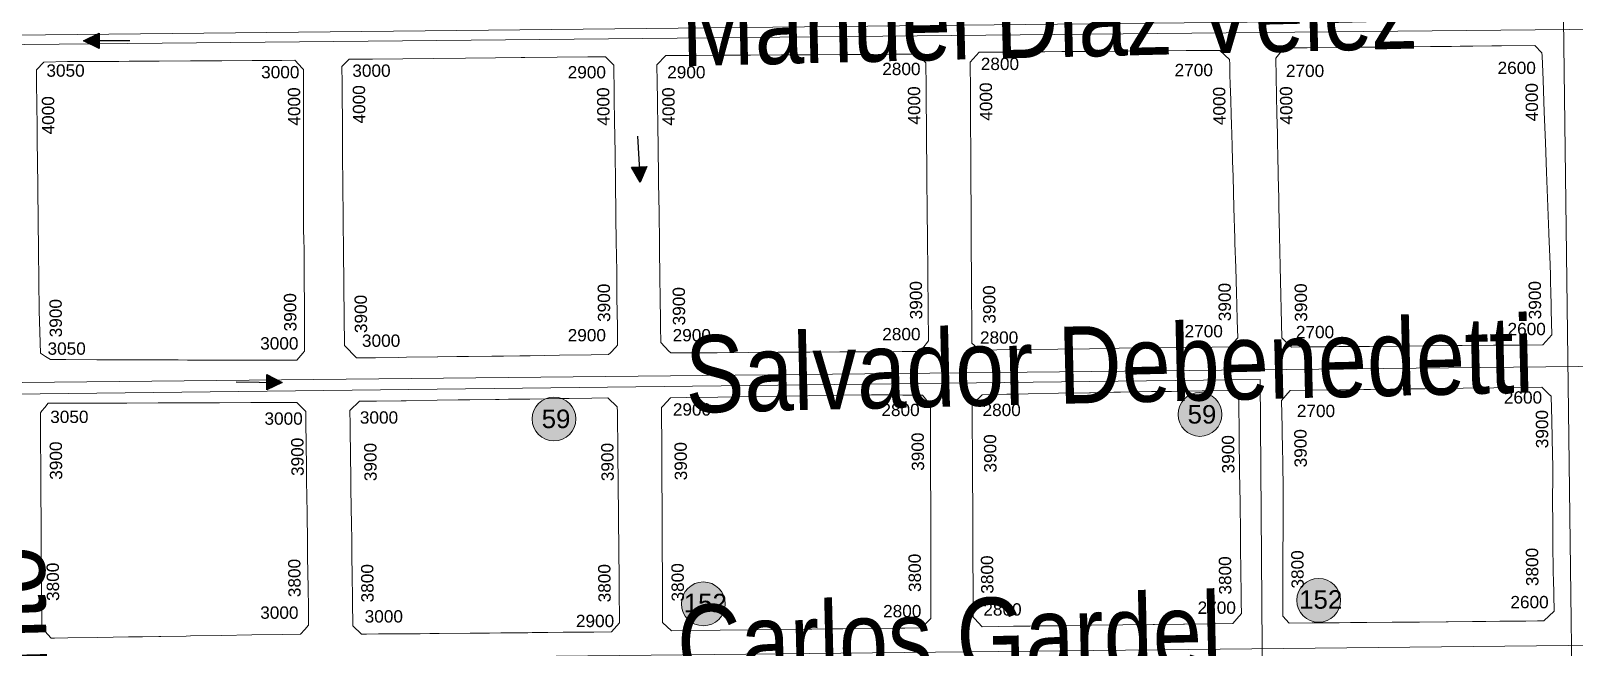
# Model space of a CAD drawing. Header units: millimetres. Extents: x 11558 to 23675, y 49449 to 61482.
# Drawn here: x 18249 to 18750, y 57783 to 57983 of the extents above; entities that cross this region are included whole.
import ezdxf

# ---------------------------------------------------------------- set-up
doc = ezdxf.new("R2010")
doc.units = ezdxf.units.MM
for name, color, linetype in [('0. plano base - nombres calles', 22, 'Continuous'), ('0. Plano Base - PLANO', 254, 'Continuous'), ('0. Plano base - sentido calles', 253, 'Continuous'), ('7. puesta en valor CC la lucila', 212, 'Continuous'), ('numeración', 7, 'Continuous')]:
    doc.layers.add(name, color=color, linetype=linetype)
for name, color, linetype, true_color in [('Linea 152 REGRESO', 7, 'Continuous', 0xff0a0a), ('Linea 59 Por Barrio Golf IDA', 7, 'Continuous', 0x007038), ('Linea 59 Por Barrio Golf VUELTA', 7, 'Continuous', 0xffd147), ('Linea 59 Por la Lucila IDA', 7, 'Continuous', 0x007038), ('Linea 59 Por la Lucila VUELTA', 7, 'Continuous', 0xffc20a)]:
    doc.layers.add(name, color=color, linetype=linetype, true_color=true_color)
doc.layers.get('7. puesta en valor CC la lucila').off()
doc.styles.get("Standard").update_dxf_attribs({"font": 'arial.ttf'})

# ---------------------------------------------------------------- blocks, each defined once
blk = doc.blocks.new('MANZANAS')
at = {"layer": '0. Plano Base - PLANO', "color": 0, "linetype": 'Continuous', "lineweight": 5}
for points in [[(5637034.82, 6181116.63), (5637030.11, 6181114.13), (5637025.99, 6181115.3), (5637014.82, 6181135.67), (5637010.04, 6181144.39), (5637005.38, 6181152.9), (5637004.16, 6181155.12), (5637000.67, 6181161.49), (5636997.19, 6181167.84), (5636995.94, 6181170.13), (5636994.07, 6181173.54), (5636991.09, 6181178.98), (5636982.34, 6181194.93), (5636983.27, 6181199.18), (5636989.8, 6181202.66), (5636998.8, 6181207.45), (5637003.43, 6181209.91), (5637007.44, 6181212.04), (5637011.08, 6181213.97), (5637016.34, 6181216.77), (5637025.18, 6181221.47), (5637031.2, 6181224.67), (5637033.71, 6181226.01), (5637037.33, 6181227.93), (5637042.76, 6181230.82), (5637045.51, 6181232.28), (5637055.04, 6181237.35), (5637058.21, 6181236.39), (5637058.71, 6181235.52), (5637062.63, 6181228.62), (5637067.73, 6181219.66), (5637072.62, 6181211.07), (5637077.4, 6181202.67), (5637082.96, 6181192.9), (5637087.13, 6181185.58), (5637087.29, 6181185.3), (5637092.24, 6181176.59), (5637093.95, 6181173.5), (5637094.99, 6181171.63), (5637096.62, 6181168.68), (5637098.57, 6181165.16), (5637099.41, 6181163.63), (5637103.31, 6181156.58), (5637102.21, 6181152.39), (5637096.98, 6181149.61), (5637096.68, 6181149.45), (5637087.98, 6181144.84), (5637079.07, 6181140.11), (5637077.1, 6181139.06), (5637070.16, 6181135.38), (5637061.41, 6181130.74), (5637052.51, 6181126.02), (5637043.71, 6181121.35), (5637041.36, 6181120.1), (5637039, 6181118.85)], [(5636945.68, 6181069.23), (5636940.81, 6181066.62), (5636937.41, 6181067.43), (5636934.2, 6181073.52), (5636930.56, 6181080.45), (5636926.44, 6181088.27), (5636923.9, 6181093.1), (5636922.43, 6181095.89), (5636921.82, 6181097.06), (5636920.77, 6181099.06), (5636920.32, 6181099.9), (5636919.05, 6181102.31), (5636918.63, 6181103.12), (5636917.17, 6181105.88), (5636912.77, 6181114.24), (5636907.94, 6181123.42), (5636904.75, 6181129.48), (5636903.37, 6181132.11), (5636901.91, 6181134.89), (5636899.38, 6181139.68), (5636894.95, 6181148.09), (5636896.03, 6181152.29), (5636899.8, 6181154.29), (5636902.02, 6181155.46), (5636904.48, 6181156.76), (5636907.23, 6181158.22), (5636908.49, 6181158.89), (5636911.08, 6181160.26), (5636914.83, 6181162.25), (5636919.76, 6181164.86), (5636928.68, 6181169.58), (5636928.87, 6181169.68), (5636937.18, 6181174.08), (5636937.65, 6181174.33), (5636946.25, 6181178.88), (5636955.36, 6181183.71), (5636959, 6181185.64), (5636965.06, 6181188.85), (5636969.24, 6181187.64), (5636969.98, 6181186.31), (5636971.63, 6181183.36), (5636973.16, 6181180.63), (5636975.63, 6181176.2), (5636978.04, 6181171.87), (5636979.44, 6181169.37), (5636982.85, 6181163.26), (5636985.29, 6181158.88), (5636987.76, 6181154.45), (5636992.67, 6181145.65), (5636997.54, 6181136.92), (5636998.27, 6181135.61), (5637002.16, 6181128.63), (5637006.13, 6181121.52), (5637008.03, 6181118.12), (5637010.48, 6181113.73), (5637013.26, 6181108.74), (5637012.22, 6181104.88), (5637007.24, 6181102.21), (5636998.5, 6181097.53), (5636989.63, 6181092.78), (5636980.67, 6181087.98), (5636972.17, 6181083.42), (5636963.08, 6181078.55), (5636954.31, 6181073.85)], [(5636856.53, 6181021.8), (5636852.21, 6181019.53), (5636851.38, 6181019.81), (5636847.79, 6181021.01), (5636845.3, 6181025.63), (5636843.81, 6181028.42), (5636841.5, 6181032.71), (5636837.21, 6181040.7), (5636833.89, 6181046.87), (5636833.57, 6181047.46), (5636832.48, 6181049.5), (5636827.8, 6181058.2), (5636823.25, 6181066.67), (5636821.67, 6181069.61), (5636818.46, 6181075.57), (5636813.7, 6181084.43), (5636811.85, 6181087.87), (5636810.46, 6181090.45), (5636807.76, 6181095.49), (5636805.09, 6181100.45), (5636806.29, 6181104.42), (5636808.17, 6181105.41), (5636810.18, 6181106.47), (5636812.78, 6181107.84), (5636821.59, 6181112.49), (5636830.56, 6181117.22), (5636839.5, 6181121.94), (5636848.2, 6181126.53), (5636856.97, 6181131.16), (5636865.86, 6181135.84), (5636870.18, 6181138.12), (5636875.53, 6181140.94), (5636878.42, 6181142.47), (5636879.31, 6181142.19), (5636881.34, 6181141.56), (5636882.24, 6181141.27), (5636885.91, 6181134.37), (5636888.62, 6181129.27), (5636889.35, 6181127.89), (5636890.71, 6181125.33), (5636894.7, 6181117.82), (5636895.45, 6181116.41), (5636896.91, 6181113.67), (5636900.07, 6181107.71), (5636904.63, 6181099.14), (5636909.14, 6181090.65), (5636913.93, 6181081.63), (5636915.06, 6181079.52), (5636919.3, 6181071.54), (5636920.13, 6181069.97), (5636921.27, 6181067.83), (5636923.11, 6181064.37), (5636924.62, 6181061.53), (5636924.39, 6181060.33), (5636924.3, 6181059.84), (5636923.92, 6181057.88), (5636923.89, 6181057.7), (5636923.81, 6181057.27), (5636920.53, 6181055.55), (5636918.61, 6181054.53), (5636909.64, 6181049.8), (5636900.71, 6181045.1), (5636892.1, 6181040.56), (5636883.03, 6181035.78), (5636874.39, 6181031.23), (5636865.55, 6181026.56)], [(5637077.36, 6181037.79), (5637070.72, 6181034.27), (5637067.81, 6181035.34), (5637064.62, 6181041.53), (5637062.75, 6181045.16), (5637061.49, 6181047.6), (5637061.27, 6181048.03), (5637058.72, 6181052.99), (5637054.82, 6181060.57), (5637053.24, 6181063.64), (5637051.14, 6181067.71), (5637050.77, 6181068.44), (5637047.82, 6181074.17), (5637046.12, 6181077.3), (5637045.15, 6181079.08), (5637042.32, 6181084.27), (5637040.56, 6181087.51), (5637039.44, 6181089.57), (5637035.25, 6181097.27), (5637036.26, 6181101.41), (5637041.62, 6181104.29), (5637050.38, 6181108.99), (5637052.77, 6181110.27), (5637057.34, 6181112.72), (5637059.18, 6181113.71), (5637064.94, 6181116.8), (5637067.96, 6181118.43), (5637070.79, 6181119.95), (5637074.74, 6181122.07), (5637076.87, 6181123.21), (5637079.95, 6181124.87), (5637081.97, 6181125.95), (5637085.74, 6181127.98), (5637094.51, 6181132.69), (5637103.43, 6181137.48), (5637108.17, 6181140.02), (5637111.73, 6181138.97), (5637111.81, 6181138.94), (5637112.28, 6181138.8), (5637116.07, 6181131.89), (5637118.82, 6181126.89), (5637118.98, 6181126.59), (5637123.41, 6181118.51), (5637124.87, 6181115.64), (5637128.04, 6181109.39), (5637132.05, 6181101.82), (5637133.92, 6181098.29), (5637136.11, 6181094.16), (5637137.75, 6181091.13), (5637139.56, 6181087.8), (5637140.2, 6181086.63), (5637145.25, 6181077.33), (5637143.76, 6181073.01), (5637141.96, 6181072.04), (5637138.58, 6181070.24), (5637134.48, 6181068.07), (5637131.11, 6181066.28), (5637127.11, 6181064.15), (5637123.37, 6181062.16), (5637116.35, 6181058.43), (5637115.76, 6181058.12), (5637108.17, 6181054.1), (5637103.37, 6181051.56), (5637100.3, 6181049.93), (5637093.02, 6181046.08), (5637092.67, 6181045.9), (5637089.73, 6181044.34), (5637088.32, 6181043.59), (5637085.08, 6181041.87), (5637080.7, 6181039.56)], [(5636766.57, 6180973.27), (5636762.4, 6180971.04), (5636757.03, 6180972.87), (5636748.18, 6180989.53), (5636746.84, 6180992.05), (5636746.64, 6180992.42), (5636743.64, 6180998.08), (5636742.33, 6181000.55), (5636742.17, 6181000.85), (5636738.65, 6181007.47), (5636737.52, 6181009.61), (5636732.77, 6181018.55), (5636727.96, 6181027.59), (5636725.62, 6181032), (5636723.27, 6181036.44), (5636718.76, 6181044.93), (5636718.11, 6181046.15), (5636716.86, 6181048.51), (5636714.82, 6181052.35), (5636714.6, 6181052.76), (5636715.43, 6181055.43), (5636715.61, 6181055.99), (5636716.28, 6181056.35), (5636718.49, 6181057.52), (5636722.23, 6181059.52), (5636731, 6181064.18), (5636739.86, 6181068.9), (5636748.93, 6181073.73), (5636757.49, 6181078.28), (5636764.88, 6181082.21), (5636765.96, 6181082.79), (5636775.2, 6181087.7), (5636784.03, 6181092.4), (5636789.01, 6181095.05), (5636790, 6181094.74), (5636791.9, 6181094.15), (5636792.71, 6181093.9), (5636794.25, 6181091.03), (5636795.58, 6181088.55), (5636796.58, 6181086.69), (5636797.92, 6181084.19), (5636801.31, 6181077.88), (5636806.19, 6181068.8), (5636810.77, 6181060.26), (5636815.56, 6181051.35), (5636820.29, 6181042.53), (5636821.53, 6181040.23), (5636824.91, 6181033.94), (5636828.34, 6181027.54), (5636830.74, 6181023.08), (5636832.84, 6181019.18), (5636834.19, 6181016.65), (5636835.71, 6181013.82), (5636835.47, 6181013), (5636834.75, 6181010.54), (5636834.51, 6181009.72), (5636829.57, 6181007.07), (5636820.47, 6181002.19), (5636812.07, 6180997.68), (5636809.1, 6180996.09), (5636804.42, 6180993.58), (5636803.09, 6180992.87), (5636801.15, 6180991.83), (5636794.43, 6180988.22), (5636792.54, 6180987.2), (5636792, 6180986.92), (5636791.14, 6180986.46), (5636785.72, 6180983.54), (5636785.54, 6180983.45), (5636776.72, 6180978.72), (5636774.49, 6180977.53), (5636767.87, 6180973.98)], [(5636987.63, 6180989.85), (5636982.88, 6180987.31), (5636979.35, 6180988.51), (5636979.13, 6180988.58), (5636978.84, 6180988.68), (5636978.13, 6180990.04), (5636973.29, 6180999.25), (5636971.16, 6181003.3), (5636966.59, 6181012), (5636961.77, 6181021.16), (5636958.38, 6181027.61), (5636958.32, 6181027.73), (5636957.18, 6181029.9), (5636946.72, 6181049.79), (5636946.91, 6181050.37), (5636948.17, 6181054.13), (5636952.25, 6181056.34), (5636955.2, 6181057.95), (5636958.23, 6181059.59), (5636961.23, 6181061.23), (5636969.89, 6181065.92), (5636978.71, 6181070.71), (5636979, 6181070.87), (5636985.71, 6181074.51), (5636986.11, 6181074.72), (5636987.62, 6181075.54), (5636996.44, 6181080.33), (5637002.13, 6181083.38), (5637005.04, 6181084.95), (5637010.98, 6181088.13), (5637013.99, 6181089.75), (5637018.75, 6181092.3), (5637022.79, 6181091.05), (5637028.42, 6181080.54), (5637033.89, 6181070.32), (5637038.55, 6181061.61), (5637043.33, 6181052.67), (5637045.06, 6181049.45), (5637046.62, 6181046.53), (5637047.93, 6181044.09), (5637048.32, 6181043.36), (5637048.97, 6181042.14), (5637052.61, 6181035.35), (5637053.6, 6181033.51), (5637053.87, 6181033.01), (5637055.52, 6181029.92), (5637055.3, 6181028.95), (5637055.23, 6181028.63), (5637054.56, 6181025.71), (5637049.41, 6181022.95), (5637040.76, 6181018.32), (5637040.43, 6181018.14), (5637032.17, 6181013.72), (5637031.79, 6181013.52), (5637023.07, 6181008.84), (5637014.15, 6181004.06), (5637006.66, 6181000.05), (5637005.5, 6180999.43), (5637002.37, 6180997.75), (5636999.42, 6180996.17), (5636996.5, 6180994.6), (5636995.53, 6180994.08), (5636991.84, 6180992.11)], [(5636678.89, 6180927.04), (5636674.52, 6180924.79), (5636672.62, 6180924.94), (5636670.7, 6180925.1), (5636663.89, 6180937.14), (5636659.25, 6180945.85), (5636654.75, 6180954.28), (5636645.32, 6180971.94), (5636640.7, 6180980.6), (5636638.38, 6180984.95), (5636635.92, 6180989.57), (5636632.25, 6180996.44), (5636631.25, 6180998.32), (5636630.25, 6181000.2), (5636627.07, 6181006.16), (5636628.06, 6181009.43), (5636634.85, 6181013.16), (5636643.73, 6181017.84), (5636646.92, 6181019.52), (5636649.6, 6181020.93), (5636652.52, 6181022.47), (5636661.1, 6181026.99), (5636670.14, 6181031.75), (5636679.16, 6181036.51), (5636687.86, 6181041.09), (5636696.08, 6181045.43), (5636696.33, 6181045.56), (5636700.09, 6181047.54), (5636703.5, 6181046.31), (5636703.95, 6181046.15), (5636704.5, 6181045.1), (5636705.89, 6181042.42), (5636707.24, 6181039.84), (5636707.7, 6181038.97), (5636710.41, 6181033.76), (5636712.24, 6181030.24), (5636716.91, 6181021.28), (5636721.57, 6181012.34), (5636726.1, 6181003.66), (5636727.94, 6181000.17), (5636729.59, 6180997.16), (5636731.01, 6180994.58), (5636735.71, 6180985.64), (5636736.81, 6180983.56), (5636738.27, 6180980.78), (5636740.49, 6180976.55), (5636741.71, 6180974.24), (5636742.52, 6180972.7), (5636743.16, 6180971.49), (5636746.44, 6180965.25), (5636746.25, 6180964.43), (5636745.57, 6180961.44), (5636741.1, 6180959.13), (5636736.58, 6180956.8), (5636732.05, 6180954.46), (5636729.23, 6180953.01), (5636726.06, 6180951.37), (5636723.05, 6180949.82), (5636714.29, 6180945.3), (5636714.02, 6180945.16), (5636711.38, 6180943.8), (5636708.52, 6180942.33), (5636705.59, 6180940.81), (5636702.5, 6180939.22), (5636696.51, 6180936.13), (5636695.73, 6180935.73), (5636687.84, 6180931.66)], [(5636897.7, 6180941.6), (5636893.95, 6180939.6), (5636890.14, 6180940.71), (5636887.54, 6180945.64), (5636886.42, 6180947.76), (5636885.1, 6180950.28), (5636882.27, 6180955.67), (5636879.89, 6180960.18), (5636877.53, 6180964.66), (5636872.94, 6180973.39), (5636868.26, 6180982.27), (5636864.16, 6180990.06), (5636857.67, 6181002.39), (5636857.85, 6181003.03), (5636858.79, 6181006.57), (5636863.4, 6181009.05), (5636872.36, 6181013.88), (5636876.51, 6181016.12), (5636881.3, 6181018.7), (5636881.6, 6181018.86), (5636889.24, 6181022.98), (5636890.3, 6181023.55), (5636898.01, 6181027.71), (5636898.64, 6181028.05), (5636907.29, 6181032.71), (5636916.25, 6181037.52), (5636922.72, 6181040.81), (5636925.35, 6181042.15), (5636927.29, 6181043.14), (5636931.04, 6181045.05), (5636932.48, 6181044.43), (5636934.19, 6181043.7), (5636934.78, 6181043.45), (5636935.09, 6181042.85), (5636937.4, 6181038.43), (5636938.09, 6181037.09), (5636941.15, 6181031.24), (5636944.19, 6181025.41), (5636945.25, 6181023.37), (5636950.06, 6181014.14), (5636951.12, 6181012.11), (5636954.48, 6181005.67), (5636959.2, 6180996.61), (5636962.26, 6180990.76), (5636963.76, 6180987.87), (5636966.82, 6180982), (5636966.01, 6180979.38), (5636965.56, 6180977.89), (5636960.76, 6180975.32), (5636958.07, 6180973.89), (5636951.98, 6180970.63), (5636943.05, 6180965.85), (5636938.59, 6180963.47), (5636934.17, 6180961.1), (5636932.1, 6180960), (5636925.48, 6180956.46), (5636916.74, 6180951.78), (5636907.88, 6180947.05), (5636898.89, 6180942.24)], [(5636806.09, 6180892.77), (5636805.16, 6180892.28), (5636801.41, 6180893.38), (5636801.18, 6180893.82), (5636800.79, 6180894.53), (5636798.31, 6180899.15), (5636797.18, 6180901.25), (5636796.14, 6180903.2), (5636794.73, 6180905.82), (5636793.38, 6180908.34), (5636790.98, 6180912.81), (5636788.72, 6180917.01), (5636785.27, 6180923.44), (5636785.15, 6180923.65), (5636783.95, 6180925.88), (5636782.6, 6180928.4), (5636781.01, 6180931.35), (5636779.77, 6180933.67), (5636779.28, 6180934.58), (5636774.69, 6180943.12), (5636773.93, 6180944.53), (5636772.56, 6180947.07), (5636771.78, 6180948.53), (5636770.48, 6180950.96), (5636768.36, 6180954.9), (5636769.72, 6180958.99), (5636774.58, 6180961.59), (5636781.71, 6180965.42), (5636783.06, 6180966.15), (5636791.96, 6180970.93), (5636797.98, 6180974.16), (5636798.21, 6180974.28), (5636800.94, 6180975.74), (5636801.33, 6180975.95), (5636808.69, 6180979.9), (5636809.72, 6180980.46), (5636812.42, 6180981.91), (5636813.05, 6180982.24), (5636818.46, 6180985.15), (5636822.99, 6180987.58), (5636827.26, 6180989.87), (5636829.71, 6180991.18), (5636836.24, 6180994.69), (5636840.81, 6180997.14), (5636844.83, 6180996.04), (5636845.62, 6180994.57), (5636846.31, 6180993.27), (5636847.81, 6180990.45), (5636849.75, 6180986.82), (5636852.09, 6180982.43), (5636852.84, 6180981.02), (5636855.73, 6180975.6), (5636857.24, 6180972.77), (5636857.59, 6180972.11), (5636860.49, 6180966.66), (5636862.04, 6180963.75), (5636863.59, 6180960.85), (5636865.04, 6180958.13), (5636866.61, 6180955.19), (5636867.25, 6180953.98), (5636867.97, 6180952.62), (5636869.83, 6180949.14), (5636871.5, 6180946), (5636873.4, 6180942.45), (5636876.96, 6180935.77), (5636877.83, 6180934.14), (5636876.81, 6180930.32), (5636871.74, 6180927.61), (5636870.58, 6180927), (5636863.03, 6180922.98), (5636858.58, 6180920.61), (5636854.13, 6180918.25), (5636852.88, 6180917.58), (5636852.36, 6180917.3), (5636845.12, 6180913.46), (5636841.84, 6180911.71), (5636838.95, 6180910.17), (5636836.29, 6180908.76), (5636827.41, 6180904.03), (5636826.23, 6180903.41), (5636825.8, 6180903.18), (5636824.76, 6180902.63), (5636821.96, 6180901.14), (5636821.44, 6180900.86), (5636818.44, 6180899.27), (5636810.03, 6180894.84), (5636806.6, 6180893.03)], [(5636717.31, 6180845.17), (5636716.33, 6180844.64), (5636712.14, 6180846.22), (5636711.19, 6180848.02), (5636708.82, 6180852.52), (5636706.96, 6180856.04), (5636704.57, 6180860.57), (5636704.27, 6180861.14), (5636700.16, 6180868.93), (5636699.89, 6180869.45), (5636699.37, 6180870.42), (5636697.21, 6180874.52), (5636694.98, 6180878.75), (5636692.8, 6180882.86), (5636690.36, 6180887.5), (5636689.19, 6180889.72), (5636687.22, 6180893.44), (5636684.33, 6180898.93), (5636679.67, 6180907.75), (5636679.58, 6180907.93), (5636679.73, 6180908.7), (5636680.02, 6180910.16), (5636680.35, 6180911.84), (5636680.44, 6180911.89), (5636682.08, 6180912.74), (5636682.72, 6180913.08), (5636685.61, 6180914.59), (5636691.23, 6180917.54), (5636694.19, 6180919.1), (5636699.9, 6180922.09), (5636702.98, 6180923.7), (5636712.01, 6180928.44), (5636712.19, 6180928.53), (5636720.85, 6180933.07), (5636729.65, 6180937.68), (5636738.65, 6180942.4), (5636747.31, 6180946.94), (5636751.83, 6180949.31), (5636754.79, 6180948.36), (5636755.77, 6180948.04), (5636756.98, 6180945.79), (5636757.96, 6180943.95), (5636760.26, 6180939.68), (5636761.49, 6180937.4), (5636763.66, 6180933.35), (5636766.41, 6180928.22), (5636771.36, 6180919.01), (5636772.84, 6180916.26), (5636774.41, 6180913.32), (5636775.96, 6180910.44), (5636777.78, 6180907.04), (5636780.79, 6180901.45), (5636782.59, 6180898.1), (5636786.19, 6180891.39), (5636788.59, 6180886.92), (5636788.12, 6180885.14), (5636787.58, 6180883.12), (5636782.52, 6180880.38), (5636773.69, 6180875.61), (5636765.01, 6180870.92), (5636756.22, 6180866.17), (5636754.9, 6180865.45), (5636747.74, 6180861.59), (5636747.15, 6180861.27), (5636742.48, 6180858.75), (5636738.48, 6180856.59), (5636729.68, 6180851.85), (5636721.12, 6180847.23)]]:
    blk.add_lwpolyline(points, close=True, dxfattribs=at)
blk = doc.blocks.new('59')
at = {"layer": 'Linea 59 Por la Lucila VUELTA', "lineweight": 211, "true_color": 0xededed}
h = blk.add_hatch(color=7, dxfattribs=at)
h.dxf.hatch_style = 1
edge = h.paths.add_edge_path()
edge.add_arc((0, 0), 7.11, 0, 360)
at = {"layer": 'Linea 59 Por la Lucila VUELTA', "lineweight": 9}
blk.add_circle((0, 0), 7.11, dxfattribs=at)
at = {"layer": 'Linea 59 Por la Lucila VUELTA', "lineweight": 15, "insert": (-3.99, 3.04), "char_height": 6, "attachment_point": 1}
blk.add_mtext_dynamic_manual_height_columns('59', width=16.4579, gutter_width=12.5, heights=[0], dxfattribs=at)
blk = doc.blocks.new('152 vuelta')
at = {"layer": 'Linea 152 REGRESO', "lineweight": 211, "true_color": 0xededed}
h = blk.add_hatch(color=7, dxfattribs=at)
h.dxf.hatch_style = 1
edge = h.paths.add_edge_path()
edge.add_arc((0, 0), 7.11, 0, 360)
at = {"layer": 'Linea 152 REGRESO', "lineweight": 9}
blk.add_circle((0, 0), 7.11, dxfattribs=at)
at = {"layer": 'Linea 152 REGRESO', "lineweight": 15, "insert": (-6.34, 3.27), "char_height": 6, "attachment_point": 1}
blk.add_mtext_dynamic_manual_height_columns('152', width=16.4579, gutter_width=12.5, heights=[0], dxfattribs=at)

msp = doc.modelspace()

# ---------------------------------------------------------------- hatches: boundary and pattern name
at = {"layer": '0. Plano base - sentido calles', "linetype": 'Continuous', "lineweight": 25, "ltscale": 2, "true_color": 0x1a1a1a}
h = msp.add_hatch(color=250, dxfattribs=at)
h.dxf.hatch_style = 1
h.paths.add_polyline_path([(18265.94, 57980.09), (18270.95, 57977.59), (18270.94, 57980.09)])
h.paths.add_polyline_path([(18265.94, 57980.09), (18270.94, 57980.09), (18270.94, 57982.59)])
h = msp.add_hatch(color=250, dxfattribs=at)
h.dxf.hatch_style = 1
h.paths.add_polyline_path([(18446.61, 57934.24), (18448.82, 57939.37), (18446.33, 57939.23)])
h.paths.add_polyline_path([(18446.61, 57934.24), (18446.33, 57939.23), (18443.83, 57939.09)])
h = msp.add_hatch(color=250, dxfattribs=at)
h.dxf.hatch_style = 1
h.paths.add_polyline_path([(18330.43, 57869.22), (18325.46, 57871.79), (18325.43, 57869.29)])
h.paths.add_polyline_path([(18330.43, 57869.22), (18325.43, 57869.29), (18325.4, 57866.79)])

# ---------------------------------------------------------------- linework, layer by layer
at = {"layer": '0. Plano base - sentido calles', "color": 250, "linetype": 'Continuous', "lineweight": 25, "ltscale": 2, "true_color": 0x1a1a1a}
for points in [[(18280.94, 57980.11), (18265.94, 57980.09), (18270.94, 57982.59), (18270.95, 57977.59), (18265.94, 57980.09)], [(18445.76, 57949.22), (18446.61, 57934.24), (18443.83, 57939.09), (18448.82, 57939.37), (18446.61, 57934.24)], [(18315.43, 57869.41), (18330.43, 57869.22), (18325.4, 57866.79), (18325.46, 57871.79), (18330.43, 57869.22)]]:
    msp.add_lwpolyline(points, dxfattribs=at)
at = {"layer": 'Linea 152 REGRESO', "lineweight": 15}
msp.add_lwpolyline([(19768.54, 56031.01), (19772.21, 56100.51), (19788.61, 56251.36), (19807.08, 56407.89), (19807.58, 56423.47), (19812.5, 56516.34), (19812.69, 56531.87), (19815.64, 56628.4), (19816.65, 56637.9), (19819.76, 56731.2), (19821.74, 56799.17), (19824.48, 56882.2), (19825.69, 56895.09), (19832.86, 56971.73), (19835.46, 57022.21), (19840.73, 57079.01), (19847.89, 57138.26), (19858.65, 57259.27), (19868.02, 57364.51), (19878.73, 57481.18), (19899.64, 57701.83), (19907.86, 57796.05), (18029.12, 57776.24)], dxfattribs=at)
at = {"layer": 'Linea 59 Por Barrio Golf IDA', "lineweight": 15}
msp.add_lwpolyline([(19486.7, 56723.72), (18810.38, 56703.88), (18733.41, 56731.73), (18760, 56917.62), (18746.38, 57987.23), (17288.61, 57971.93), (17452.71, 57873.56), (17251.63, 57825.71), (17194.87, 57816.96), (17168.92, 57816.96), (17117.99, 57822.91), (16925.91, 57865.43), (16921.78, 57827.32), (17147.09, 57696.76), (17195.39, 57630.33), (17220.54, 57556.01), (17216.89, 57485.71), (17195.1, 57457.39), (16938.3, 57454.72), (16940.6, 57319.1)], dxfattribs=at)
at = {"layer": 'Linea 59 Por Barrio Golf VUELTA', "lineweight": 15}
msp.add_lwpolyline([(17487.16, 57856.59), (18647.9, 57870.22), (18655.24, 56886.64), (18636.48, 56882.65), (18637.52, 56823.54), (18747.54, 56830.54), (18828.98, 56806.05), (19212.49, 56814.29)], dxfattribs=at)
at = {"layer": 'Linea 59 Por la Lucila IDA', "lineweight": 15}
msp.add_lwpolyline([(19650.68, 57992.53), (17299.7, 57969.77), (17461.78, 57872.34), (17251.68, 57821.62), (17211.08, 57815.08), (17178.32, 57813.34), (17120.16, 57819), (17033.72, 57838.86), (16950.65, 57858.16), (16930.67, 57862.84), (16926.42, 57828.39), (17031.37, 57769.74), (17148.43, 57699.14), (17197.51, 57631.52), (17223.27, 57556.64), (17219.89, 57484.77), (17198.27, 57456.28), (16949.28, 57452.06), (16943.72, 57452.06), (16944.77, 57319.1)], dxfattribs=at)
at = {"layer": 'Linea 59 Por la Lucila VUELTA', "lineweight": 15}
msp.add_lwpolyline([(16942.61, 57319.1), (16942.61, 57339.75), (17040.54, 57339.84), (17040.56, 57451.66), (17209.48, 57452.94), (17454.76, 57455.07), (17454.68, 57464.55), (17425.03, 57484.49), (17382.61, 57514.48), (17351.24, 57554.58), (17333.72, 57597.62), (17320.52, 57670.08), (17325.41, 57706.36), (17332.38, 57725.89), (17350.18, 57758.69), (17392.71, 57799.51), (17484.75, 57857.44), (17930.16, 57866.01), (19929.8, 57886.58)], dxfattribs=at)

# ---------------------------------------------------------------- block references
at = {"layer": '0. Plano Base - PLANO', "color": 28, "lineweight": 5, "true_color": 0x0d0d0d, "rotation": 332.5463477508169}
msp.add_blockref('MANZANAS', (-7833237.48, -2828296.13), dxfattribs=at)
at = {"layer": '7. puesta en valor CC la lucila', "color": 250, "lineweight": 30, "rotation": 332.5463477508169}
msp.add_blockref('MANZANAS', (-7833237.48, -2828296.13), dxfattribs=at)
at = {"layer": 'Linea 152 REGRESO', "lineweight": 15}
for p in [(18467.1, 57797.38), (18666.87, 57798.54)]:
    msp.add_blockref('152 vuelta', p, dxfattribs=at)
at = {"layer": 'Linea 59 Por la Lucila VUELTA', "lineweight": 15}
for p in [(18418.63, 57857.38), (18628.31, 57858.85)]:
    msp.add_blockref('59', p, dxfattribs=at)

# ---------------------------------------------------------------- texts
at = {"layer": '0. plano base - nombres calles', "color": 250, "lineweight": 15, "true_color": 0x1a1a1a, "char_height": 25, "attachment_point": 1}
for s, insert, rotation in [('{\\fArial Narrow|b0|i0|c0|p34;Manuel Diaz Velez}', (18459.56, 57996.87), 1.3844), ('{\\fArial Narrow|b0|i0|c0|p34;Salvador Debenedetti}', (18460.95, 57884.35), 1.3844), ('{\\fArial Narrow|b0|i0|c0|p34;Fray Justo Sarmiento}', (18234.91, 57543.7), 91.4248), ('{\\fArial Narrow|b0|i0|c0|p34;Carlos Gardel}', (18458.34, 57796.93), 1.3844)]:
    msp.add_mtext_dynamic_manual_height_columns(s, width=329.255, gutter_width=12.5, heights=[0], dxfattribs=dict(at, insert=insert, rotation=rotation))
at = {"layer": 'numeración', "color": 251, "true_color": 0x606162, "char_height": 4, "attachment_point": 1}
for s, insert in [('3050', (18253.86, 57972.47)), ('3000', (18353.17, 57972.44)), ('2800', (18525.19, 57972.99)), ('2800', (18557.18, 57974.64)), ('2700', (18620.1, 57972.64)), ('2700', (18656.23, 57972.37)), ('2600', (18724.94, 57973.35)), ('3000', (18323.57, 57971.95)), ('2900', (18423.08, 57971.93)), ('2900', (18455.38, 57971.93)), ('2700', (18623.33, 57887.88)), ('2700', (18659.46, 57887.6)), ('2600', (18728.17, 57888.58)), ('3050', (18254.22, 57882.24)), ('3000', (18323.26, 57883.93)), ('3000', (18356.3, 57884.8)), ('2900', (18423.08, 57886.58)), ('2900', (18457.15, 57886.58)), ('2800', (18525.19, 57886.92)), ('2800', (18556.91, 57885.82)), ('2900', (18457.22, 57862.47)), ('2800', (18524.92, 57862.33)), ('2800', (18557.74, 57862.33)), ('2600', (18726.98, 57866.37)), ('3050', (18255.1, 57860.08)), ('3000', (18324.65, 57859.52)), ('3000', (18355.61, 57859.87)), ('2700', (18659.77, 57862)), ('2800', (18525.47, 57797.02)), ('2800', (18558.01, 57797.57)), ('2700', (18627.57, 57798.14)), ('2600', (18729.1, 57799.95)), ('3000', (18323.27, 57796.54)), ('3000', (18357.18, 57795.32)), ('2900', (18425.75, 57793.83))]:
    msp.add_mtext_dynamic_manual_height_columns(s, width=16.0314, gutter_width=12.5, heights=[0], dxfattribs=dict(at, insert=insert))
at = {"layer": 'numeración', "color": 251, "true_color": 0x606162, "char_height": 4, "attachment_point": 1, "rotation": 90.4984}
for s, insert in [('4000', (18332.32, 57952.57)), ('4000', (18353.4, 57953.26)), ('4000', (18432.68, 57952.55)), ('4000', (18453.86, 57952.55)), ('4000', (18533.59, 57952.9)), ('4000', (18556.91, 57954.15)), ('4000', (18632.65, 57952.73)), ('4000', (18654.37, 57952.91)), ('4000', (18734.1, 57953.97)), ('4000', (18252.48, 57949.7)), ('3900', (18331.04, 57885.79)), ('3900', (18353.98, 57885.23)), ('3900', (18432.9, 57888.86)), ('3900', (18457.24, 57887.75)), ('3900', (18534.2, 57889.7)), ('3900', (18557.98, 57888.3)), ('3900', (18634.41, 57889.09)), ('3900', (18659.14, 57888.93)), ('3900', (18735.1, 57889.71)), ('3900', (18254.93, 57883.87)), ('3900', (18737.41, 57847.86)), ('3900', (18534.78, 57840.53)), ('3900', (18558.29, 57839.97)), ('3900', (18659.02, 57841.65)), ('3900', (18255.01, 57837.63)), ('3900', (18333.4, 57838.86)), ('3900', (18357.09, 57837.17)), ('3900', (18434.04, 57837.17)), ('3900', (18457.83, 57837.45)), ('3900', (18635.52, 57839.69)), ('3800', (18533.79, 57801.2)), ('3800', (18557.29, 57800.64)), ('3800', (18634.53, 57800.36)), ('3800', (18658.03, 57802.32)), ('3800', (18734.21, 57803.12)), ('3800', (18254.01, 57798.3)), ('3800', (18332.41, 57799.53)), ('3800', (18356.09, 57797.84)), ('3800', (18433.05, 57797.84)), ('3800', (18456.83, 57798.12))]:
    msp.add_mtext_dynamic_manual_height_columns(s, width=16.0314, gutter_width=12.5, heights=[0], dxfattribs=dict(at, insert=insert))

doc.saveas('drawing.dxf')
